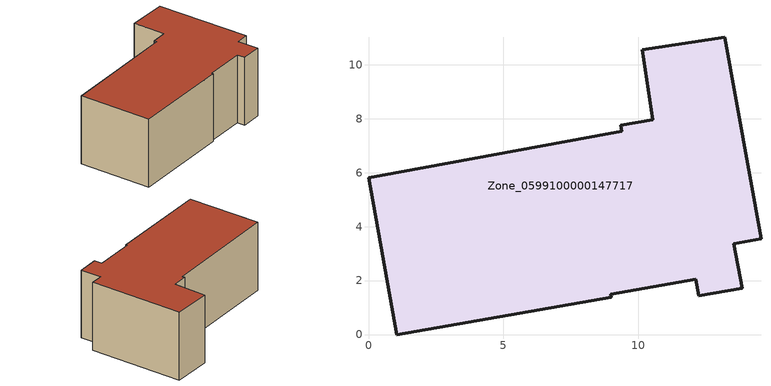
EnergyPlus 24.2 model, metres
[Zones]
Zone_0599100000147717
 floor ground (C_G): 10.16,10.55 13.2,11.01 14.55,3.55 13.55,3.37 13.86,1.71 12.24,1.43 12.13,2.05 8.98,1.5 9,1.39 1.05,0 0,5.81 9.39,7.54 9.36,7.75 10.55,7.96 z0
 wall outside (C_F): 1.05,0 9,1.39 8.98,1.5 12.13,2.05 12.24,1.43 13.86,1.71 13.55,3.37 14.55,3.55 13.2,11.01 10.16,10.55 10.55,7.96 9.36,7.75 9.39,7.54 0,5.81 1.05,0 z0:5.63
 roof outside (C_R): 10.55,7.96 9.36,7.75 9.39,7.54 0,5.81 1.05,0 9,1.39 8.98,1.5 12.13,2.05 12.24,1.43 13.86,1.71 13.55,3.37 14.55,3.55 13.2,11.01 10.16,10.55 z5.63
[BUILDING]
Pand.0599100000147717: North Axis=0; Terrain=City; Loads Convergence Tolerance Value=0.04; Temperature Convergence Tolerance Value=0.4; Solar Distribution=FullExterior; Maximum Number of Warmup Days=25; Minimum Number of Warmup Days=1
[Site:Location]
Rotterdam.The.Hague.AP_ZH_NLD Design_Conditions: Latitude=51.96; Longitude=4.45; Time Zone=1; Elevation=-4.5
[SITE:GROUNDTEMPERATURE:BUILDINGSURFACE]
18, 18, 18, 18, 18, 18, 18, 18, 18, 18, 18, 18
[MATERIAL] Thermal Absorptance=0.9; Solar Absorptance=0.7; Visible Absorptance=0.7
Name | Roughness | Thickness | Conductivity | Density | Specific Heat
G.D.1965 | MediumSmooth | 0.15 | 1 | 540 | 1210
F.D.1965 | Rough | 0.3 | 0.857143 | 1920 | 840
R.D.1965 | MediumRough | 0.2 | 0.08 | 1500 | 1000
[CONSTRUCTION]
C_G: G.D.1965
C_F: F.D.1965
C_R: R.D.1965
[ZONE]
Zone_0599100000147717: Type=1; Multiplier=1; Ceiling Height=Autocalculate; Volume=Autocalculate; Floor Area=autocalculate; Part of Total Floor Area=Yes
[ZONEINFILTRATION:DESIGNFLOWRATE]
Infil_Zone_0599100000147717: Zone or ZoneList or Space or SpaceList=Zone_0599100000147717; Schedule=AlwaysOn; Design Flow Rate Calculation Method=Flow/Area; Flow Rate per Floor Area=0.0042; Constant Term Coefficient=1; Temperature Term Coefficient=0; Velocity Term Coefficient=0; Velocity Squared Term Coefficient=0
[HVACTEMPLATE:ZONE:IDEALLOADSAIRSYSTEM]
Zone_0599100000147717: Maximum Heating Supply Air Temperature=50; Minimum Cooling Supply Air Temperature=13; Maximum Heating Supply Air Humidity Ratio=0.0156; Minimum Cooling Supply Air Humidity Ratio=0.0077; Heating Limit=NoLimit; Cooling Limit=NoLimit; Dehumidification Control Type=ConstantSensibleHeatRatio; Cooling Sensible Heat Ratio=0.7; Dehumidification Setpoint=60; Humidification Control Type=None; Humidification Setpoint=30; Outdoor Air Method=None; Outdoor Air Flow Rate per Person=0.00944; Outdoor Air Flow Rate per Zone Floor Area=0; Outdoor Air Flow Rate per Zone=0; Demand Controlled Ventilation Type=None; Outdoor Air Economizer Type=NoEconomizer; Heat Recovery Type=None; Sensible Heat Recovery Effectiveness=0.7; Latent Heat Recovery Effectiveness=0.65
[ZONECONTROL:THERMOSTAT]
ThermostatControl_Zone_0599100000147717: Zone or ZoneList=Zone_0599100000147717; Control Type Schedule=DualSetpointControlType; Control 1=Thermostat_Zone_0599100000147717; Temperature Difference Between Cutout And Setpoint=0
[THERMOSTATSETPOINT:DUALSETPOINT]
Thermostat_Zone_0599100000147717: Heating Setpoint Temperature Schedule=HeatingSetpoint_Zone_0599100000147717; Cooling Setpoint Temperature Schedule=CoolingSetpoint_Zone_0599100000147717
[SCHEDULE:COMPACT]
HeatingSetpoint_Zone_0599100000147717: Through: 12/31, For: AllDays, Until: 24:00, 21
CoolingSetpoint_Zone_0599100000147717: Through: 12/31, For: AllDays, Until: 24:00, 24
DualSetpointControlType: Through: 12/31, For: AllDays, Until: 24:00, 4
AlwaysOn: Through: 12/31, For: AllDays, Until: 24:00, 1
